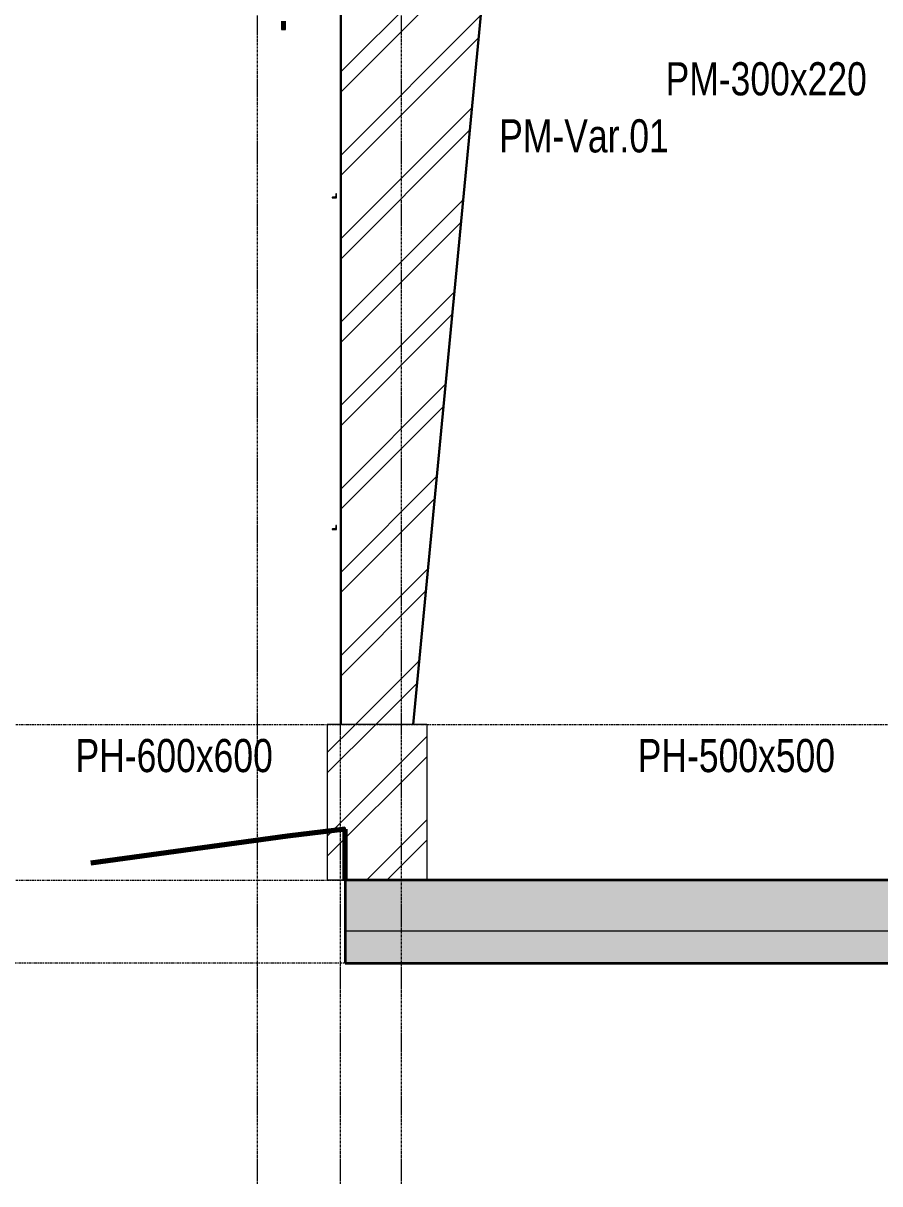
# Model space of a CAD drawing. Header units: centimetres. Extents: x -6111 to 13767, y -285 to 1600.
# Drawn here: x 1435 to 1951, y -183 to 517 of the extents above; entities that cross this region are included whole.
import ezdxf

# ---------------------------------------------------------------- set-up
doc = ezdxf.new("R2010")
doc.units = ezdxf.units.CM
doc.linetypes.add('Centre', pattern=[3.175, 0.635, -0.475, 1.59, -0.475])
doc.linetypes.add('Grid Line', pattern=[2.2225, 1.27, -0.3175, 0.3175, -0.3175])
for name, color, linetype, lineweight in [('A-FLOR', 7, 'Continuous', 9), ('A-FLOR-LEVL', 7, 'Continuous', 9), ('A-FLOR-PATT', 7, 'Continuous', 35), ('A-WALL', 7, 'Continuous', 9), ('A-WALL-PATT', 7, 'Continuous', 35), ('C-BLDG-PADS', 7, 'Continuous', 9), ('C-TOPO', 7, 'Continuous', 9), ('S-BEAM', 7, 'Continuous', 9), ('S-COLS', 7, 'Continuous', 9), ('S-COLS-IDEN', 7, 'Continuous', 9), ('S-GRID', 7, 'Continuous', 9)]:
    doc.layers.add(name, color=color, linetype=linetype, lineweight=lineweight)
doc.styles.add('Century Gothic_2', font='GOTHIC.TTF', dxfattribs={"width": 0.8, "height": 20})
pattern_1 = [(45, (7676.216, 0), (-25.14472, 25.14472), []), (45, (7676.216, 38.1), (-25.14472, 25.14472), [])]

# ---------------------------------------------------------------- blocks, each defined once
blk = doc.blocks.new('PQ_RVR_ARQ-01_ZZ_ZZ_MO_T_A_rvt-3-Elevación Eje 3-4')
at = {"layer": 'A-WALL-PATT', "lineweight": 9, "true_color": 0xeaeaea}
blk.add_hatch(color=254, dxfattribs=at).paths.add_polyline_path([(-6085.93, 513.03), (-6083.43, 513.03), (-6083.43, 518.03), (-6085.93, 518.03)])
at = {"layer": 'A-FLOR', "color": 254, "lineweight": 35, "true_color": 0xcccccc}
for p, q in [((-6047.53, 0), (-6047.53, -50)), ((-5714.43, 0), (-6047.53, 0)), ((-6047.53, -50), (-5356.88, -50))]:
    blk.add_line(p, q, dxfattribs=at)
at = {"layer": 'A-WALL', "color": 254, "true_color": 0xcccccc}
for p, q in [((-6085.93, 518.03), (-6085.93, 513.03)), ((-6083.43, 513.03), (-6083.43, 518.03)), ((-6085.93, 513.03), (-6083.43, 513.03))]:
    blk.add_line(p, q, dxfattribs=at)
at = {"layer": 'C-BLDG-PADS', "color": 254, "lineweight": 18, "true_color": 0xdadada}
for p, q in [((-2177.81, 0), (-6047.53, 0)), ((-6047.53, 0), (-6047.53, -30.48)), ((-6047.53, -30.48), (-2177.81, -30.48))]:
    blk.add_line(p, q, dxfattribs=at)
at = {"layer": 'C-TOPO', "color": 254, "lineweight": 70, "true_color": 0xdadada}
for p, q in [((-6047.53, 30.79), (-6082.24, 26.63)), ((-6047.53, 0), (-6047.53, 30.79)), ((-6082.24, 26.63), (-6200.89, 10.24))]:
    blk.add_line(p, q, dxfattribs=at)
at = {"layer": 'C-TOPO', "color": 254, "true_color": 0xdadada}
for p, q in [((-6047.53, 30.79), (-6082.24, 26.63)), ((-6047.53, 30.79), (-6047.53, 31.8)), ((-6047.53, 31.8), (-6047.53, 30.79)), ((-6047.53, 30.79), (-6047.53, 0)), ((-6082.24, 26.63), (-6200.89, 10.24))]:
    blk.add_line(p, q, dxfattribs=at)
blk = doc.blocks.new('M_L Equal Angles - 25 x 25 mm-1641098-Elevación Eje 3-4')
at = {"layer": 'S-BEAM'}
for p, q in [((-6055.38, 211.66), (-6055.38, 211.5)), ((-6055.38, 211.5), (-6052.88, 211.5)), ((-6053.83, 211.82), (-6055.22, 211.82)), ((-6053.2, 213.84), (-6053.2, 212.45)), ((-6052.88, 214), (-6053.04, 214)), ((-6052.88, 211.5), (-6052.88, 214))]:
    blk.add_line(p, q, dxfattribs=at)
for centre, radius, start, end in [((-6055.22, 211.66), 0.159, 90, 180), ((-6053.83, 212.45), 0.635, 270, 0), ((-6053.04, 213.84), 0.159, 90, 180)]:
    blk.add_arc(centre, radius, start, end, dxfattribs=at)
blk = doc.blocks.new('M_L Equal Angles - 25 x 25 mm-V109-Elevación Eje 3-4')
at = {"layer": 'S-BEAM'}
for p, q in [((-6053.2, 413.84), (-6053.2, 412.45)), ((-6052.88, 414), (-6053.04, 414)), ((-6052.88, 411.5), (-6052.88, 414)), ((-6055.38, 411.66), (-6055.38, 411.5)), ((-6055.38, 411.5), (-6052.88, 411.5)), ((-6053.83, 411.82), (-6055.22, 411.82))]:
    blk.add_line(p, q, dxfattribs=at)
for centre, radius, start, end in [((-6053.04, 413.84), 0.159, 90, 180), ((-6055.22, 411.66), 0.159, 90, 180), ((-6053.83, 412.45), 0.635, 270, 0)]:
    blk.add_arc(centre, radius, start, end, dxfattribs=at)
blk = doc.blocks.new('M_L Equal Angles - 25 x 25 mm-V110-Elevación Eje 3-4')
at = {"layer": 'S-BEAM'}
for p, q in [((-6055.38, 211.66), (-6055.38, 211.5)), ((-6055.38, 211.5), (-6052.88, 211.5)), ((-6053.83, 211.82), (-6055.22, 211.82)), ((-6053.2, 213.84), (-6053.2, 212.45)), ((-6052.88, 214), (-6053.04, 214)), ((-6052.88, 211.5), (-6052.88, 214))]:
    blk.add_line(p, q, dxfattribs=at)
for centre, radius, start, end in [((-6055.22, 211.66), 0.159, 90, 180), ((-6053.83, 212.45), 0.635, 270, 0), ((-6053.04, 213.84), 0.159, 90, 180)]:
    blk.add_arc(centre, radius, start, end, dxfattribs=at)

msp = doc.modelspace()

# ---------------------------------------------------------------- hatches: boundary and pattern name
at = {"layer": 'A-FLOR-PATT', "lineweight": 9, "true_color": 0x9a9a9a}
msp.add_hatch(color=253, dxfattribs=at).paths.add_polyline_path([(1628.69, -50), (5498.401, -50), (5498.401, 0), (3894.371, 0), (3894.371, -3.975), (1961.784, -3.975), (1961.784, 0), (1628.69, 0)])
at = {"layer": 'S-COLS', "true_color": 0xc0c0c0}
h = msp.add_hatch(dxfattribs=at)
h.set_pattern_fill('FP_2', color=9, style=0, pattern_type=2)
h.set_pattern_definition(pattern_1)
h.paths.add_polyline_path([(1669.259, 94), (1740.496, 839.838), (1626.163, 823.787), (1626.163, 94)])
h = msp.add_hatch(dxfattribs=at)
h.set_pattern_fill('FP_2', color=9, style=0, pattern_type=2)
h.set_pattern_definition(pattern_1)
h.paths.add_polyline_path([(1669.259, 94), (1669.841, 94), (1741.143, 840.516), (1740.553, 840.433), (1677.888, 184.346)])
h = msp.add_hatch(dxfattribs=at)
h.set_pattern_fill('FP_2', color=9, style=0, pattern_type=2)
h.set_pattern_definition(pattern_1)
h.paths.add_polyline_path([(1626.163, 94), (1626.163, 824.43), (1625.581, 824.349), (1625.581, 94)])
h = msp.add_hatch(dxfattribs=at)
h.set_pattern_fill('FP_2', color=9, style=0, pattern_type=2)
h.set_pattern_definition(pattern_1)
h.paths.add_polyline_path([(1677.888, 0), (1677.888, 94), (1617.888, 94), (1617.888, 0)])

# ---------------------------------------------------------------- linework, layer by layer
at = {"layer": 'A-FLOR', "lineweight": 35}
for p, q in [((1628.69, 0), (1628.69, -50)), ((1961.784, 0), (1677.888, 0)), ((1628.69, -50), (5498.401, -50))]:
    msp.add_line(p, q, dxfattribs=at)
at = {"layer": 'A-FLOR-LEVL', "color": 253, "linetype": 'Centre', "true_color": 0xaaaaaa}
for p, q in [((1219.377, 94), (5873.03, 94)), ((1219.377, 0), (5873.03, 0)), ((5873.03, -50), (1219.377, -50))]:
    msp.add_line(p, q, dxfattribs=at)
at = {"layer": 'S-COLS'}
for p, q in [((1740.553, 840.433), (1669.259, 94)), ((1741.143, 840.516), (1669.841, 94)), ((1625.581, 824.349), (1625.581, 94)), ((1626.163, 824.43), (1626.163, 94)), ((1617.888, 94), (1617.888, 0)), ((1677.888, 94), (1617.888, 94)), ((1677.888, 94), (1677.888, 0)), ((1677.888, 0), (1617.888, 0))]:
    msp.add_line(p, q, dxfattribs=at)
at = {"layer": 'S-GRID', "color": 253, "linetype": 'Grid Line', "true_color": 0xaaaaaa}
for p, q in [((1625.771, -183), (1625.771, 1540.065)), ((1575.771, -183), (1575.771, 1413.065)), ((1662.676, -183), (1662.676, 1413.065))]:
    msp.add_line(p, q, dxfattribs=at)

# ---------------------------------------------------------------- block references
at = {"lineweight": 5}
msp.add_blockref('PQ_RVR_ARQ-01_ZZ_ZZ_MO_T_A_rvt-3-Elevación Eje 3-4', (7676.216, 0), dxfattribs=at)
at = {"layer": 'S-BEAM'}
for name in ['M_L Equal Angles - 25 x 25 mm-V109-Elevación Eje 3-4', 'M_L Equal Angles - 25 x 25 mm-1641098-Elevación Eje 3-4', 'M_L Equal Angles - 25 x 25 mm-V110-Elevación Eje 3-4']:
    msp.add_blockref(name, (7676.216, 0), dxfattribs=at)

# ---------------------------------------------------------------- texts
at = {"layer": 'S-COLS-IDEN', "char_height": 20, "attachment_point": 1, "style": 'Century Gothic_2'}
for s, insert, width in [('PM-300x220', (1821.809, 493.267), 157.13075), ('PM-Var.01', (1721.496, 458.867), 134.6835), ('PH-600x600', (1466.113, 85.206), 149.43455), ('PH-500x500', (1805.009, 85.206), 149.43455)]:
    msp.add_mtext(s, dxfattribs=dict(at, insert=insert, width=width))

doc.saveas('drawing.dxf')
